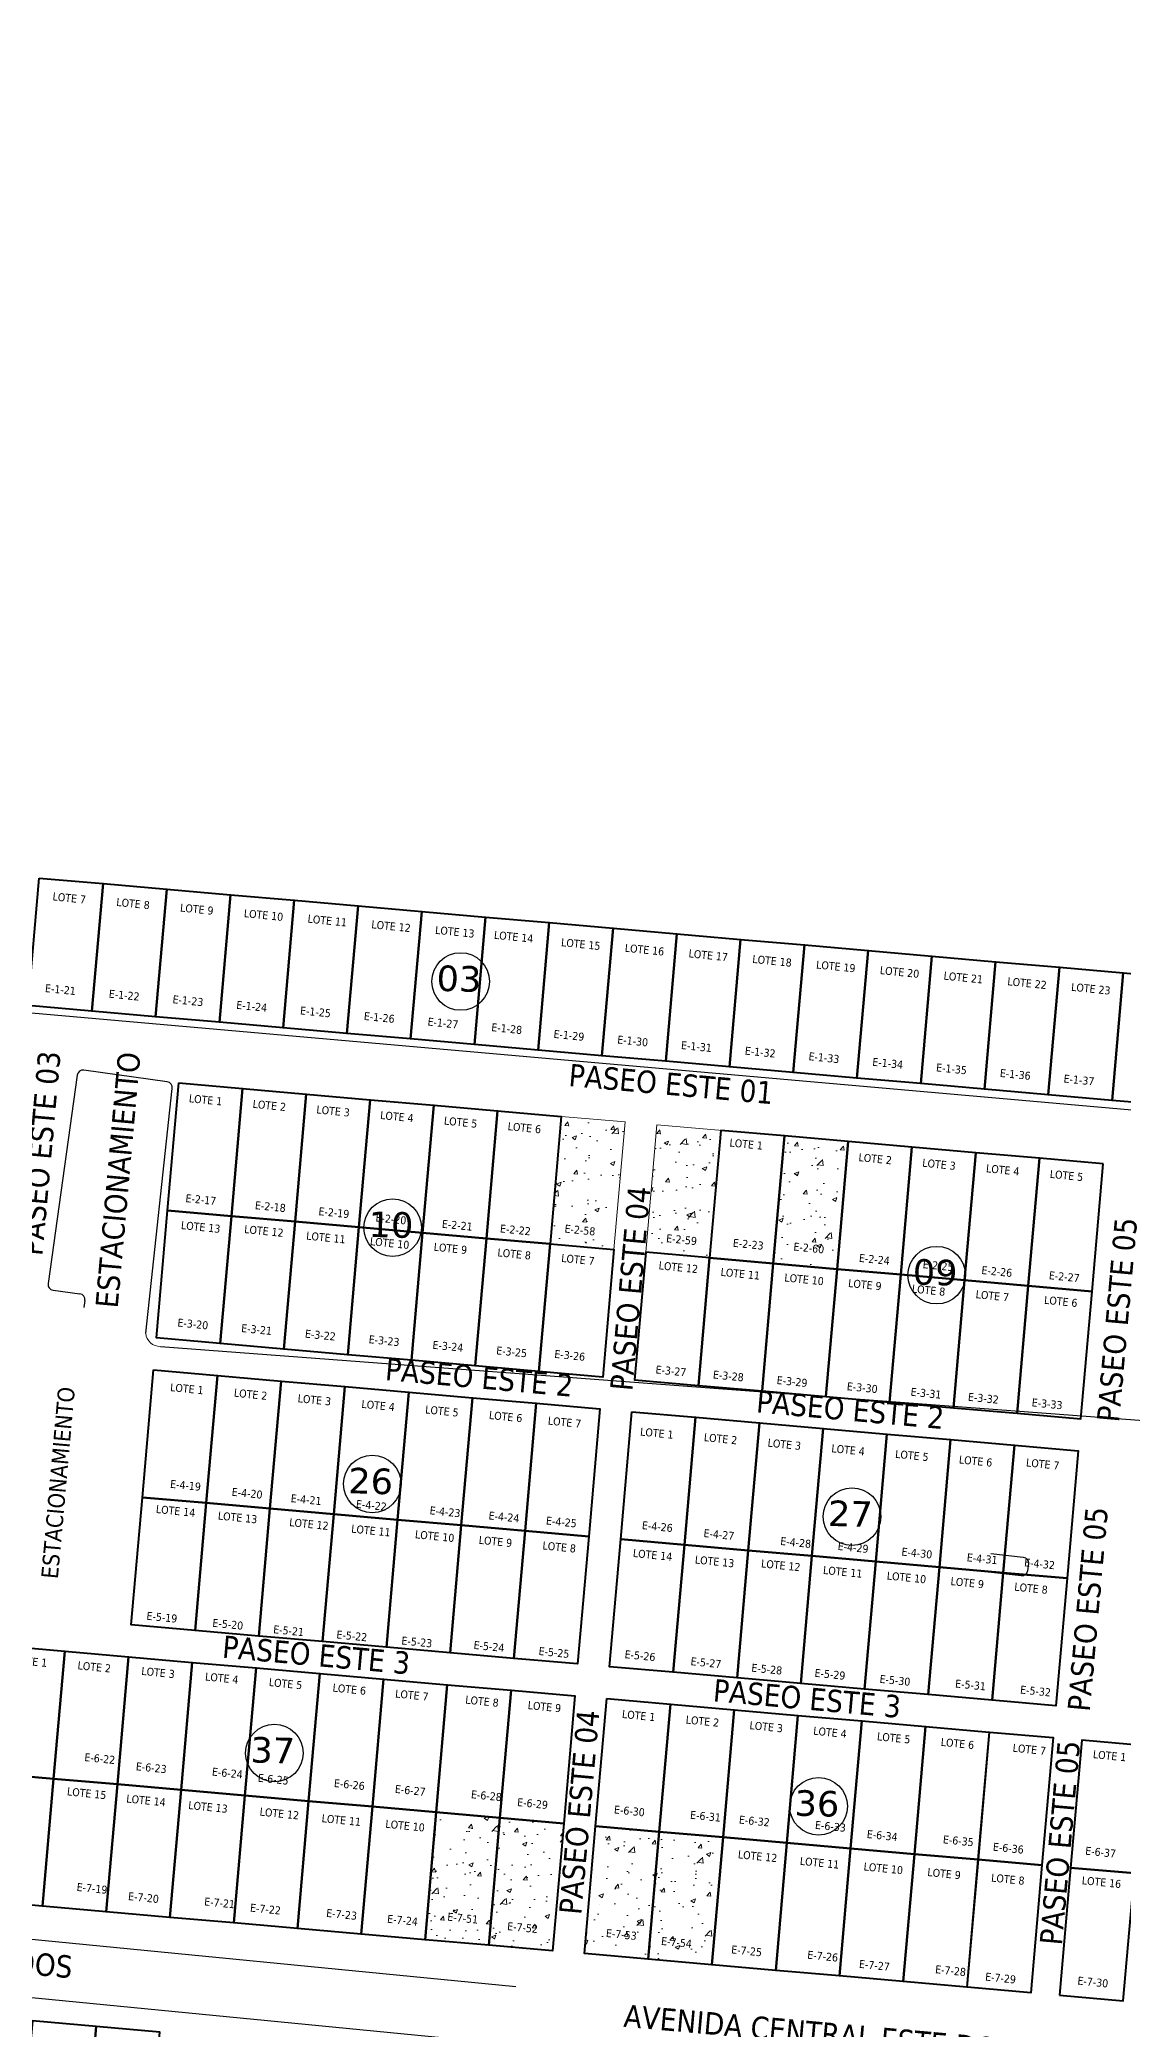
# Model space of a CAD drawing. Header units: metres. Extents: x 2 to 659295185, y -28 to 1124222152.
# Drawn here: x 660086.6 to 660255.9, y 1125660.9 to 1125971.7 of the extents above; entities that cross this region are included whole.
import ezdxf

# ---------------------------------------------------------------- set-up
doc = ezdxf.new("R2010")
doc.units = ezdxf.units.M
doc.header["$MEASUREMENT"] = 0
for name, color, linetype in [('CALLES', 1, 'CONTINUOUS'), ('CAMBIO DE USO', 100, 'CONTINUOUS'), ('MANZANA', 30, 'CONTINUOUS'), ('Numero de manzana', 6, 'CONTINUOUS'), ('Parcelas', 140, 'CONTINUOUS')]:
    doc.layers.add(name, color=color, linetype=linetype)
doc.styles.add('ROMAN', font='verdana.ttf')
doc.styles.get("Standard").update_dxf_attribs({"font": 'tahoma.ttf'})
pattern_1 = [(50, (0, 0), (7.172601826, -0.62752135), [0.75, -8.25]), (355, (0, 0), (-1.387513336, 7.521921337), [0.6, -6.6]), (100.45144446, (0.598, -0.052), (5.785088467, 6.89439991), [0.63740192, -7.01142112]), (46.1842, (0, 2), (10.672413307, -1.65519281), [1.125, -12.375]), (96.6356355, (0.889, 1.862), (9.34661946, 9.74118601), [0.95610342, -10.5171376]), (351.184164, (0, 2), (9.34661945, 9.741186), [0.9, -9.90000001]), (21, (1, 1.5), (5.96907052, -4.026188907), [0.75, -8.25]), (326, (1, 1.5), (2.43315332, 7.25150045), [0.6, -6.6]), (71.45144474, (1.4974, 1.1645), (8.402223767, 3.225311528), [0.6374019, -7.01142112]), (37.5, (0, 0), (0.121598553, 3.3289385383), [0, -6.52, 0, -6.7, 0, -6.625]), (7.5, (0, 0), (2.630695374, 3.944117119), [0, -3.82, 0, -6.37, 0, -2.525]), (327.5, (-2.23, 0), (5.3382243617, -0.2255487173), [0, -2.5, 0, -7.8, 0, -10.35]), (317.5, (-3.23, 0), (5.831861693, 1.001049823), [0, -3.25, 0, -5.18, 0, -7.35])]

msp = doc.modelspace()

# ---------------------------------------------------------------- hatches: boundary and pattern name
at = {"layer": 'CAMBIO DE USO', "lineweight": 0, "transparency": 33554666}
h = msp.add_hatch(dxfattribs=at)
h.set_pattern_fill('AR-CONC', color=256)
h.set_pattern_definition(pattern_1)
h.paths.add_polyline_path([(660178.0151, 1125802.6105), (660168.0531, 1125803.482), (660166.31, 1125783.5581), (660176.272, 1125782.6866)])
h = msp.add_hatch(dxfattribs=at)
h.set_pattern_fill('AR-CONC', color=256)
h.set_pattern_definition(pattern_1)
h.paths.add_polyline_path([(660192.958, 1125801.3031), (660182.9961, 1125802.1747), (660181.2529, 1125782.2508), (660191.2149, 1125781.3792)])
h.paths.add_polyline_path([(660212.8819, 1125799.56), (660202.92, 1125800.4316), (660201.1768, 1125780.5077), (660211.1388, 1125779.6361)])
h.paths.add_polyline_path([(660180.0392, 1125759.5018), (660183.1902, 1125794.6724), (660177.7434, 1125795.1603), (660174.5924, 1125759.9898)], flags=9)
h = msp.add_hatch(dxfattribs=at)
h.set_pattern_fill('AR-CONC', color=256)
h.set_pattern_definition(pattern_1)
h.paths.add_polyline_path([(660158.466, 1125693.9006), (660148.5041, 1125694.7722), (660146.7609, 1125674.8483), (660156.7229, 1125673.9767)])
h.paths.add_polyline_path([(660168.428, 1125693.0291), (660158.466, 1125693.9006), (660156.7229, 1125673.9767), (660166.6848, 1125673.1052)])
h.paths.add_polyline_path([(660149.8645, 1125677.5575), (660153.6226, 1125677.1772), (660153.8113, 1125679.0427), (660150.0533, 1125679.423)], flags=24)
h.paths.add_polyline_path([(660159.2057, 1125676.0844), (660162.9638, 1125675.7042), (660163.1526, 1125677.5697), (660159.3945, 1125677.9499)], flags=24)
h = msp.add_hatch(dxfattribs=at)
h.set_pattern_fill('AR-CONC', color=256)
h.set_pattern_definition(pattern_1)
h.paths.add_polyline_path([(660183.3709, 1125691.7217), (660173.4089, 1125692.5933), (660171.6658, 1125672.6694), (660181.6278, 1125671.7978)])
h.paths.add_polyline_path([(660193.3328, 1125690.8502), (660183.3709, 1125691.7217), (660181.6278, 1125671.7978), (660191.5897, 1125670.9263)])

# ---------------------------------------------------------------- linework, layer by layer
at = {"layer": 'CAMBIO DE USO', "lineweight": 0}
for p, q in [((660178.0151, 1125802.6105), (660168.0531, 1125803.482)), ((660176.272, 1125782.6866), (660178.0151, 1125802.6105)), ((660181.2529, 1125782.2508), (660182.9961, 1125802.1747)), ((660182.9961, 1125802.1747), (660202.92, 1125800.4316)), ((660191.2149, 1125781.3792), (660192.958, 1125801.3031))]:
    msp.add_line(p, q, dxfattribs=at)
at = {"layer": 'CAMBIO DE USO', "lineweight": 40}
for points in [[(660212.8819, 1125799.56), (660202.92, 1125800.4316), (660201.1768, 1125780.5077), (660211.1388, 1125779.6361), (660212.8819, 1125799.56)], [(660148.5041, 1125694.7722), (660158.466, 1125693.9006), (660156.7229, 1125673.9767), (660146.7609, 1125674.8483), (660148.5041, 1125694.7722)], [(660158.466, 1125693.9006), (660168.428, 1125693.0291), (660166.6848, 1125673.1052), (660156.7229, 1125673.9767), (660158.466, 1125693.9006)], [(660173.4089, 1125692.5933), (660183.3709, 1125691.7217), (660181.6278, 1125671.7978), (660171.6658, 1125672.6694), (660173.4089, 1125692.5933)], [(660183.3709, 1125691.7217), (660193.3328, 1125690.8502), (660191.5897, 1125670.9263), (660181.6278, 1125671.7978), (660183.3709, 1125691.7217)]]:
    msp.add_lwpolyline(points, dxfattribs=at)
at = {"layer": 'MANZANA', "lineweight": -2}
for p, q in [((660553.9148, 1125778.2769), (659864.7446, 1125839.0746)), ((660105.4165, 1125767.5447), (660342.282, 1125749.6712)), ((660013.2286, 1125681.9799), (660160.9743, 1125667.522)), ((660012.3423, 1125672.9784), (660160.088, 1125658.5205))]:
    msp.add_line(p, q, dxfattribs=at)
at = {"layer": 'MANZANA'}
for p, q in [((660092.4255, 1125809.9414), (660087.8717, 1125777.3707)), ((660106.4817, 1125808.8974), (660093.4555, 1125810.7187)), ((660103.1276, 1125769.5905), (660107.259, 1125807.8675)), ((660088.649, 1125776.3408), (660092.833, 1125775.7558)), ((660093.6103, 1125774.7259), (660093.4553, 1125773.6172))]:
    msp.add_line(p, q, dxfattribs=at)
msp.add_lwpolyline([(660235.1413, 1125735.2154), (660240.2436, 1125734.6189, -0.41421356), (660241.0439, 1125733.6068), (660240.9139, 1125732.4949, -0.41421356), (660239.9018, 1125731.6946), (660234.7994, 1125732.2911)], format="xyb", dxfattribs=at)
for centre, start, end in [((660093.3291, 1125809.8151), 82.040898, 172.040898), ((660106.3554, 1125807.9939), 352.040898, 82.040898), ((660088.7753, 1125777.2444), 172.040898, 262.040898), ((660092.7067, 1125774.8522), 352.040898, 82.040898)]:
    msp.add_arc(centre, 0.9124, start, end, dxfattribs=at)
at = {"layer": 'MANZANA', "lineweight": 0}
msp.add_arc((660105.3677, 1125769.7934), 2.2492, 185.175853, 271.2429, dxfattribs=at)
at = {"layer": 'Numero de manzana', "lineweight": -2}
for centre in [(660152.3166, 1125824.5594), (660141.6982, 1125786.1153), (660226.7161, 1125778.6772), (660138.5183, 1125746.0668), (660213.4711, 1125740.9556), (660123.2242, 1125704.0056), (660208.2482, 1125695.6931)]:
    msp.add_circle(centre, 4.5001, dxfattribs=at)
at = {"layer": 'Parcelas', "lineweight": 40}
for points in [[(660086.4894, 1125840.7325), (660096.4514, 1125839.861), (660094.7082, 1125819.9371), (660084.7463, 1125820.8086), (660086.4894, 1125840.7325)], [(660096.4514, 1125839.861), (660106.4133, 1125838.9894), (660104.6702, 1125819.0655), (660094.7082, 1125819.9371), (660096.4514, 1125839.861)], [(660106.4133, 1125838.9894), (660116.3753, 1125838.1179), (660114.6321, 1125818.194), (660104.6702, 1125819.0655), (660106.4133, 1125838.9894)], [(660116.3753, 1125838.1179), (660126.3372, 1125837.2463), (660124.5941, 1125817.3224), (660114.6321, 1125818.194), (660116.3753, 1125838.1179)], [(660126.3372, 1125837.2463), (660136.2992, 1125836.3747), (660134.556, 1125816.4508), (660124.5941, 1125817.3224), (660126.3372, 1125837.2463)], [(660136.2992, 1125836.3747), (660146.2611, 1125835.5032), (660144.518, 1125815.5793), (660134.556, 1125816.4508), (660136.2992, 1125836.3747)], [(660146.2611, 1125835.5032), (660156.223, 1125834.6316), (660154.4799, 1125814.7077), (660144.518, 1125815.5793), (660146.2611, 1125835.5032)], [(660156.223, 1125834.6316), (660166.185, 1125833.7601), (660164.4419, 1125813.8362), (660154.4799, 1125814.7077), (660156.223, 1125834.6316)], [(660166.185, 1125833.7601), (660176.1469, 1125832.8885), (660174.4038, 1125812.9646), (660164.4419, 1125813.8362), (660166.185, 1125833.7601)], [(660176.1469, 1125832.8885), (660186.1089, 1125832.017), (660184.3658, 1125812.0931), (660174.4038, 1125812.9646), (660176.1469, 1125832.8885)], [(660186.1089, 1125832.017), (660196.0708, 1125831.1454), (660194.3277, 1125811.2215), (660184.3658, 1125812.0931), (660186.1089, 1125832.017)], [(660196.0708, 1125831.1454), (660206.0328, 1125830.2738), (660204.2897, 1125810.3499), (660194.3277, 1125811.2215), (660196.0708, 1125831.1454)], [(660206.0328, 1125830.2738), (660215.9947, 1125829.4023), (660214.2516, 1125809.4784), (660204.2897, 1125810.3499), (660206.0328, 1125830.2738)], [(660215.9947, 1125829.4023), (660225.9567, 1125828.5307), (660224.2136, 1125808.6068), (660214.2516, 1125809.4784), (660215.9947, 1125829.4023)], [(660225.9567, 1125828.5307), (660235.9186, 1125827.6592), (660234.1755, 1125807.7353), (660224.2136, 1125808.6068), (660225.9567, 1125828.5307)], [(660235.9186, 1125827.6592), (660245.8806, 1125826.7876), (660244.1375, 1125806.8637), (660234.1755, 1125807.7353), (660235.9186, 1125827.6592)], [(660245.8806, 1125826.7876), (660255.8425, 1125825.9161), (660254.0994, 1125805.9922), (660244.1375, 1125806.8637), (660245.8806, 1125826.7876)], [(660255.8425, 1125825.9161), (660265.8045, 1125825.0445), (660264.0613, 1125805.1206), (660254.0994, 1125805.9922), (660255.8425, 1125825.9161)], [(660108.2815, 1125808.7114), (660118.2434, 1125807.8398), (660116.5003, 1125787.9159), (660106.5383, 1125788.7875), (660108.2815, 1125808.7114)], [(660118.2434, 1125807.8398), (660128.2053, 1125806.9683), (660126.4622, 1125787.0444), (660116.5003, 1125787.9159), (660118.2434, 1125807.8398)], [(660128.2053, 1125806.9683), (660138.1673, 1125806.0967), (660136.4242, 1125786.1728), (660126.4622, 1125787.0444), (660128.2053, 1125806.9683)], [(660138.1673, 1125806.0967), (660148.1292, 1125805.2251), (660146.3861, 1125785.3013), (660136.4242, 1125786.1728), (660138.1673, 1125806.0967)], [(660148.1292, 1125805.2251), (660158.0912, 1125804.3536), (660156.3481, 1125784.4297), (660146.3861, 1125785.3013), (660148.1292, 1125805.2251)], [(660158.0912, 1125804.3536), (660168.0531, 1125803.482), (660166.31, 1125783.5581), (660156.3481, 1125784.4297), (660158.0912, 1125804.3536)], [(660202.92, 1125800.4316), (660192.958, 1125801.3031), (660191.2149, 1125781.3792), (660201.1768, 1125780.5077), (660202.92, 1125800.4316)], [(660222.8438, 1125798.6885), (660212.8819, 1125799.56), (660211.1388, 1125779.6361), (660221.1007, 1125778.7646), (660222.8438, 1125798.6885)], [(660232.8058, 1125797.8169), (660222.8438, 1125798.6885), (660221.1007, 1125778.7646), (660231.0627, 1125777.893), (660232.8058, 1125797.8169)], [(660242.7677, 1125796.9454), (660232.8058, 1125797.8169), (660231.0627, 1125777.893), (660241.0246, 1125777.0215), (660242.7677, 1125796.9454)], [(660252.7297, 1125796.0738), (660242.7677, 1125796.9454), (660241.0246, 1125777.0215), (660250.9866, 1125776.1499), (660252.7297, 1125796.0738)], [(660106.5383, 1125788.7875), (660116.5003, 1125787.9159), (660114.7572, 1125767.992), (660104.7952, 1125768.8636), (660106.5383, 1125788.7875)], [(660116.5003, 1125787.9159), (660126.4622, 1125787.0444), (660124.7191, 1125767.1205), (660114.7572, 1125767.992), (660116.5003, 1125787.9159)], [(660126.4622, 1125787.0444), (660136.4242, 1125786.1728), (660134.6811, 1125766.2489), (660124.7191, 1125767.1205), (660126.4622, 1125787.0444)], [(660136.4242, 1125786.1728), (660146.3861, 1125785.3013), (660144.643, 1125765.3774), (660134.6811, 1125766.2489), (660136.4242, 1125786.1728)], [(660146.3861, 1125785.3013), (660156.3481, 1125784.4297), (660154.605, 1125764.5058), (660144.643, 1125765.3774), (660146.3861, 1125785.3013)], [(660156.3481, 1125784.4297), (660166.31, 1125783.5581), (660164.5669, 1125763.6342), (660154.605, 1125764.5058), (660156.3481, 1125784.4297)], [(660166.31, 1125783.5581), (660176.272, 1125782.6866), (660174.5289, 1125762.7627), (660164.5669, 1125763.6342), (660166.31, 1125783.5581)], [(660191.2149, 1125781.3792), (660181.2529, 1125782.2508), (660179.5098, 1125762.3269), (660189.4718, 1125761.4554), (660191.2149, 1125781.3792)], [(660201.1768, 1125780.5077), (660191.2149, 1125781.3792), (660189.4718, 1125761.4554), (660199.4337, 1125760.5838), (660201.1768, 1125780.5077)], [(660211.1388, 1125779.6361), (660201.1768, 1125780.5077), (660199.4337, 1125760.5838), (660209.3957, 1125759.7122), (660211.1388, 1125779.6361)], [(660221.1007, 1125778.7646), (660211.1388, 1125779.6361), (660209.3957, 1125759.7122), (660219.3576, 1125758.8407), (660221.1007, 1125778.7646)], [(660231.0627, 1125777.893), (660221.1007, 1125778.7646), (660219.3576, 1125758.8407), (660229.3196, 1125757.9691), (660231.0627, 1125777.893)], [(660241.0246, 1125777.0215), (660231.0627, 1125777.893), (660229.3196, 1125757.9691), (660239.2815, 1125757.0976), (660241.0246, 1125777.0215)], [(660250.9866, 1125776.1499), (660241.0246, 1125777.0215), (660239.2815, 1125757.0976), (660249.2435, 1125756.226), (660250.9866, 1125776.1499)], [(660104.3594, 1125763.8826), (660114.3214, 1125763.0111), (660112.5783, 1125743.0872), (660102.6163, 1125743.9587), (660104.3594, 1125763.8826)], [(660114.3214, 1125763.0111), (660124.2833, 1125762.1395), (660122.5402, 1125742.2156), (660112.5783, 1125743.0872), (660114.3214, 1125763.0111)], [(660124.2833, 1125762.1395), (660134.2453, 1125761.2679), (660132.5022, 1125741.3441), (660122.5402, 1125742.2156), (660124.2833, 1125762.1395)], [(660134.2453, 1125761.2679), (660144.2072, 1125760.3964), (660142.4641, 1125740.4725), (660132.5022, 1125741.3441), (660134.2453, 1125761.2679)], [(660144.2072, 1125760.3964), (660154.1692, 1125759.5248), (660152.4261, 1125739.6009), (660142.4641, 1125740.4725), (660144.2072, 1125760.3964)], [(660154.1692, 1125759.5248), (660164.1311, 1125758.6533), (660162.388, 1125738.7294), (660152.4261, 1125739.6009), (660154.1692, 1125759.5248)], [(660164.1311, 1125758.6533), (660174.0931, 1125757.7817), (660172.35, 1125737.8578), (660162.388, 1125738.7294), (660164.1311, 1125758.6533)], [(660179.074, 1125757.3459), (660189.036, 1125756.4744), (660187.2929, 1125736.5505), (660177.3309, 1125737.422), (660179.074, 1125757.3459)], [(660189.036, 1125756.4744), (660198.9979, 1125755.6028), (660197.2548, 1125735.6789), (660187.2929, 1125736.5505), (660189.036, 1125756.4744)], [(660198.9979, 1125755.6028), (660208.9599, 1125754.7313), (660207.2168, 1125734.8074), (660197.2548, 1125735.6789), (660198.9979, 1125755.6028)], [(660208.9599, 1125754.7313), (660218.9218, 1125753.8597), (660217.1787, 1125733.9358), (660207.2168, 1125734.8074), (660208.9599, 1125754.7313)], [(660218.9218, 1125753.8597), (660228.8838, 1125752.9882), (660227.1407, 1125733.0643), (660217.1787, 1125733.9358), (660218.9218, 1125753.8597)], [(660228.8838, 1125752.9882), (660238.8457, 1125752.1166), (660237.1026, 1125732.1927), (660227.1407, 1125733.0643), (660228.8838, 1125752.9882)], [(660238.8605, 1125752.1191), (660248.8225, 1125751.2475), (660247.0794, 1125731.3236), (660237.1174, 1125732.1952), (660238.8605, 1125752.1191)], [(660102.6163, 1125743.9587), (660112.5783, 1125743.0872), (660110.8352, 1125723.1633), (660100.8732, 1125724.0348), (660102.6163, 1125743.9587)], [(660112.5783, 1125743.0872), (660122.5402, 1125742.2156), (660120.7971, 1125722.2917), (660110.8352, 1125723.1633), (660112.5783, 1125743.0872)], [(660122.5402, 1125742.2156), (660132.5022, 1125741.3441), (660130.7591, 1125721.4202), (660120.7971, 1125722.2917), (660122.5402, 1125742.2156)], [(660132.5022, 1125741.3441), (660142.4641, 1125740.4725), (660140.721, 1125720.5486), (660130.7591, 1125721.4202), (660132.5022, 1125741.3441)], [(660142.4641, 1125740.4725), (660152.4261, 1125739.6009), (660150.683, 1125719.677), (660140.721, 1125720.5486), (660142.4641, 1125740.4725)], [(660152.4261, 1125739.6009), (660162.388, 1125738.7294), (660160.6449, 1125718.8055), (660150.683, 1125719.677), (660152.4261, 1125739.6009)], [(660162.388, 1125738.7294), (660172.35, 1125737.8578), (660170.6068, 1125717.9339), (660160.6449, 1125718.8055), (660162.388, 1125738.7294)], [(660177.3309, 1125737.422), (660187.2929, 1125736.5505), (660185.5498, 1125716.6266), (660175.5878, 1125717.4981), (660177.3309, 1125737.422)], [(660187.2929, 1125736.5505), (660197.2548, 1125735.6789), (660195.5117, 1125715.755), (660185.5498, 1125716.6266), (660187.2929, 1125736.5505)], [(660197.2548, 1125735.6789), (660207.2168, 1125734.8074), (660205.4737, 1125714.8835), (660195.5117, 1125715.755), (660197.2548, 1125735.6789)], [(660207.2168, 1125734.8074), (660217.1787, 1125733.9358), (660215.4356, 1125714.0119), (660205.4737, 1125714.8835), (660207.2168, 1125734.8074)], [(660217.1787, 1125733.9358), (660227.1407, 1125733.0643), (660225.3976, 1125713.1404), (660215.4356, 1125714.0119), (660217.1787, 1125733.9358)], [(660227.1407, 1125733.0643), (660237.1026, 1125732.1927), (660235.3595, 1125712.2688), (660225.3976, 1125713.1404), (660227.1407, 1125733.0643)], [(660237.1174, 1125732.1952), (660247.0794, 1125731.3236), (660245.3363, 1125711.3997), (660235.3743, 1125712.2713), (660237.1174, 1125732.1952)], [(660080.5135, 1125720.797), (660090.4755, 1125719.9254), (660088.7324, 1125700.0015), (660078.7704, 1125700.8731), (660080.5135, 1125720.797)], [(660090.4755, 1125719.9254), (660100.4374, 1125719.0539), (660098.6943, 1125699.13), (660088.7324, 1125700.0015), (660090.4755, 1125719.9254)], [(660100.4374, 1125719.0539), (660110.3994, 1125718.1823), (660108.6563, 1125698.2584), (660098.6943, 1125699.13), (660100.4374, 1125719.0539)], [(660110.3994, 1125718.1823), (660120.3613, 1125717.3107), (660118.6182, 1125697.3868), (660108.6563, 1125698.2584), (660110.3994, 1125718.1823)], [(660120.3613, 1125717.3107), (660130.3233, 1125716.4392), (660128.5802, 1125696.5153), (660118.6182, 1125697.3868), (660120.3613, 1125717.3107)], [(660130.3233, 1125716.4392), (660140.2852, 1125715.5676), (660138.5421, 1125695.6437), (660128.5802, 1125696.5153), (660130.3233, 1125716.4392)], [(660140.2852, 1125715.5676), (660150.2472, 1125714.6961), (660148.5041, 1125694.7722), (660138.5421, 1125695.6437), (660140.2852, 1125715.5676)], [(660150.2472, 1125714.6961), (660160.2091, 1125713.8245), (660158.466, 1125693.9006), (660148.5041, 1125694.7722), (660150.2472, 1125714.6961)], [(660160.2091, 1125713.8245), (660170.1711, 1125712.953), (660168.428, 1125693.0291), (660158.466, 1125693.9006), (660160.2091, 1125713.8245)], [(660175.152, 1125712.5172), (660185.114, 1125711.6456), (660183.3709, 1125691.7217), (660173.4089, 1125692.5933), (660175.152, 1125712.5172)], [(660185.114, 1125711.6456), (660195.0759, 1125710.7741), (660193.3328, 1125690.8502), (660183.3709, 1125691.7217), (660185.114, 1125711.6456)], [(660195.0759, 1125710.7741), (660205.0379, 1125709.9025), (660203.2948, 1125689.9786), (660193.3328, 1125690.8502), (660195.0759, 1125710.7741)], [(660205.0379, 1125709.9025), (660214.9998, 1125709.0309), (660213.2567, 1125689.1071), (660203.2948, 1125689.9786), (660205.0379, 1125709.9025)], [(660214.9998, 1125709.0309), (660224.9618, 1125708.1594), (660223.2187, 1125688.2355), (660213.2567, 1125689.1071), (660214.9998, 1125709.0309)], [(660224.9618, 1125708.1594), (660234.9237, 1125707.2878), (660233.1806, 1125687.3639), (660223.2187, 1125688.2355), (660224.9618, 1125708.1594)], [(660234.9385, 1125707.2903), (660244.9005, 1125706.4187), (660243.1574, 1125686.4949), (660233.1954, 1125687.3664), (660234.9385, 1125707.2903)], [(660247.6402, 1125686.1027), (660257.6022, 1125685.2311), (660259.3453, 1125705.155), (660249.3834, 1125706.0265), (660247.6402, 1125686.1027)], [(660078.7704, 1125700.8731), (660088.7324, 1125700.0015), (660086.9893, 1125680.0776), (660077.0273, 1125680.9492), (660078.7704, 1125700.8731)], [(660088.7324, 1125700.0015), (660098.6943, 1125699.13), (660096.9512, 1125679.2061), (660086.9893, 1125680.0776), (660088.7324, 1125700.0015)], [(660098.6943, 1125699.13), (660108.6563, 1125698.2584), (660106.9132, 1125678.3345), (660096.9512, 1125679.2061), (660098.6943, 1125699.13)], [(660108.6563, 1125698.2584), (660118.6182, 1125697.3868), (660116.8751, 1125677.463), (660106.9132, 1125678.3345), (660108.6563, 1125698.2584)], [(660118.6182, 1125697.3868), (660128.5802, 1125696.5153), (660126.837, 1125676.5914), (660116.8751, 1125677.463), (660118.6182, 1125697.3868)], [(660128.5802, 1125696.5153), (660138.5421, 1125695.6437), (660136.799, 1125675.7198), (660126.837, 1125676.5914), (660128.5802, 1125696.5153)], [(660138.5421, 1125695.6437), (660148.5041, 1125694.7722), (660146.7609, 1125674.8483), (660136.799, 1125675.7198), (660138.5421, 1125695.6437)], [(660193.3328, 1125690.8502), (660203.2948, 1125689.9786), (660201.5517, 1125670.0547), (660191.5897, 1125670.9263), (660193.3328, 1125690.8502)], [(660203.2948, 1125689.9786), (660213.2567, 1125689.1071), (660211.5136, 1125669.1832), (660201.5517, 1125670.0547), (660203.2948, 1125689.9786)], [(660213.2567, 1125689.1071), (660223.2187, 1125688.2355), (660221.4755, 1125668.3116), (660211.5136, 1125669.1832), (660213.2567, 1125689.1071)], [(660223.2187, 1125688.2355), (660233.1806, 1125687.3639), (660231.4375, 1125667.44), (660221.4755, 1125668.3116), (660223.2187, 1125688.2355)], [(660233.1954, 1125687.3664), (660243.1574, 1125686.4949), (660241.4142, 1125666.571), (660231.4523, 1125667.4425), (660233.1954, 1125687.3664)], [(660245.8971, 1125666.1788), (660255.8591, 1125665.3072), (660257.6022, 1125685.2311), (660247.6402, 1125686.1027), (660245.8971, 1125666.1788)], [(660083.678, 1125642.2297), (660093.6399, 1125641.3581), (660095.3831, 1125661.282), (660085.4211, 1125662.1536), (660083.678, 1125642.2297)], [(660093.6399, 1125641.3581), (660103.6019, 1125640.4866), (660105.345, 1125660.4105), (660095.3831, 1125661.282), (660093.6399, 1125641.3581)]]:
    msp.add_lwpolyline(points, dxfattribs=at)

# ---------------------------------------------------------------- texts
at = {"layer": 'CALLES', "color": 0}
for s, rotation, p in [('PASEO ESTE 03', 84.880446, (660086.9784, 1125781.6177)), ('PASEO ESTE 01', 354.880446, (660169.0994, 1125808.2458)), ('PASEO ESTE 04', 84.880446, (660179.1401, 1125760.4974)), ('        PASEO ESTE 05', 84.880446, (660254.2586, 1125745.1478)), ('PASEO ESTE 2', 354.880446, (660140.434, 1125762.2982)), ('PASEO ESTE 2', 354.880446, (660198.4118, 1125757.2479)), ('        PASEO ESTE 05', 84.880446, (660249.6842, 1125699.9399)), ('PASEO ESTE 3', 354.880446, (660114.9724, 1125718.9204)), ('PASEO ESTE 3', 354.880446, (660191.6613, 1125712.1134)), ('PASEO ESTE 04', 84.880446, (660171.1659, 1125678.6642)), ('PASEO ESTE 05', 84.880446, (660246.2645, 1125673.8941)), ('AVENIDA CENTRAL ESTE DOS', 354.880446, (660030.7451, 1125674.2673)), ('AVENIDA CENTRAL ESTE DOS', 354.880446, (660177.6958, 1125661.2565))]:
    msp.add_text(s, height=3.5, rotation=rotation, dxfattribs=at).set_placement(p)
at = {"layer": 'CALLES'}
for height, p in [(3.5, (660098.7364, 1125773.4358)), (2.625, (660089.3871, 1125731.1492))]:
    msp.add_text('ESTACIONAMIENTO', height=height, rotation=84.880446, dxfattribs=at).set_placement(p)
at = {"layer": 'Numero de manzana', "lineweight": -2, "style": 'ROMAN'}
for s, p in [('03', (660148.5279, 1125823.1074)), ('10', (660137.9096, 1125784.6633)), ('09', (660222.9275, 1125777.2252)), ('26', (660134.7297, 1125744.6149)), ('27', (660209.6825, 1125739.5036)), ('37', (660119.4356, 1125702.5537)), ('36', (660204.4596, 1125694.2412))]:
    msp.add_text(s, height=4, rotation=358.491535, dxfattribs=at).set_placement(p)
at = {"layer": 'Parcelas', "lineweight": -2}
for s, p in [('LOTE 7', (660088.5238, 1125837.2484)), ('LOTE 8', (660098.4857, 1125836.3768)), ('LOTE 9', (660108.4477, 1125835.5053)), ('LOTE 10', (660118.4096, 1125834.6337)), ('LOTE 11', (660128.3716, 1125833.7622)), ('LOTE 12', (660138.3335, 1125832.8906)), ('LOTE 13', (660148.2955, 1125832.019)), ('LOTE 14', (660157.4902, 1125831.2423)), ('LOTE 15', (660167.974, 1125830.0906)), ('LOTE 16', (660177.936, 1125829.2191)), ('LOTE 17', (660187.8979, 1125828.3475)), ('LOTE 18', (660197.8599, 1125827.476)), ('LOTE 19', (660207.8218, 1125826.6044)), ('LOTE 20', (660217.7838, 1125825.7329)), ('LOTE 21', (660227.7457, 1125824.8613)), ('LOTE 22', (660237.7077, 1125823.9897)), ('E-1-21', (660087.3475, 1125822.9199)), ('E-1-22', (660097.3095, 1125822.0483)), ('E-1-23', (660107.2714, 1125821.1768)), ('LOTE 23', (660247.6696, 1125823.1182)), ('E-1-24', (660117.2333, 1125820.3052)), ('E-1-25', (660127.1953, 1125819.4337)), ('E-1-26', (660137.1572, 1125818.5621)), ('E-1-27', (660147.1192, 1125817.6905)), ('E-1-28', (660157.0811, 1125816.819)), ('E-1-29', (660166.7977, 1125815.7621)), ('E-1-30', (660176.7597, 1125814.8906)), ('E-1-31', (660186.7216, 1125814.019)), ('E-1-32', (660196.6836, 1125813.1475)), ('E-1-33', (660206.6455, 1125812.2759)), ('E-1-34', (660216.6075, 1125811.4044)), ('E-1-35', (660226.5694, 1125810.5328)), ('E-1-36', (660236.5314, 1125809.6612)), ('E-1-37', (660246.4933, 1125808.7897)), ('LOTE 1', (660109.8218, 1125805.7085)), ('LOTE 2', (660119.7837, 1125804.837)), ('LOTE 3', (660129.7456, 1125803.9654)), ('LOTE 4', (660139.7076, 1125803.0939)), ('LOTE 5', (660149.6695, 1125802.2223)), ('LOTE 6', (660159.6315, 1125801.3508)), ('LOTE 1', (660194.2896, 1125798.7943)), ('LOTE 2', (660214.4494, 1125796.5093)), ('LOTE 3', (660224.4114, 1125795.6377)), ('LOTE 4', (660234.3733, 1125794.7661)), ('LOTE 5', (660244.3353, 1125793.8946)), ('E-2-17', (660109.2877, 1125790.1048)), ('E-2-18', (660120.1422, 1125789.0062)), ('E-2-19', (660130.0725, 1125788.0655)), ('E-2-20', (660138.9896, 1125787.0695)), ('LOTE 13', (660108.5815, 1125785.8921)), ('LOTE 12', (660118.4689, 1125785.2684)), ('LOTE 11', (660128.1505, 1125784.2471)), ('E-2-21', (660149.3488, 1125786.0912)), ('E-2-22', (660158.4338, 1125785.3683)), ('E-2-58', (660168.5226, 1125785.3465)), ('E-2-59', (660184.3935, 1125783.8463)), ('LOTE 10', (660138.1124, 1125783.3755)), ('LOTE 9', (660148.0744, 1125782.504)), ('LOTE 8', (660158.0363, 1125781.6324)), ('LOTE 7', (660167.9982, 1125780.7608)), ('E-2-23', (660194.8107, 1125783.126)), ('E-2-60', (660204.282, 1125782.5469)), ('E-2-24', (660214.5198, 1125780.7676)), ('LOTE 12', (660183.2215, 1125779.6033)), ('LOTE 11', (660192.9031, 1125778.5819)), ('LOTE 10', (660202.8651, 1125777.7104)), ('E-2-25', (660224.4791, 1125779.7835)), ('E-2-26', (660233.6544, 1125778.868)), ('E-2-27', (660244.1934, 1125778.0587)), ('LOTE 9', (660212.827, 1125776.8388)), ('LOTE 8', (660222.789, 1125775.9673)), ('LOTE 7', (660232.7509, 1125775.0957)), ('LOTE 6', (660243.4458, 1125774.217)), ('E-3-20', (660108.0335, 1125770.6744)), ('E-3-21', (660117.9955, 1125769.8028)), ('E-3-22', (660127.9574, 1125768.9313)), ('E-3-23', (660137.9193, 1125768.0597)), ('E-3-24', (660147.8813, 1125767.1882)), ('E-3-25', (660157.8432, 1125766.3166)), ('E-3-26', (660166.9249, 1125765.7652)), ('E-3-27', (660182.7358, 1125763.3356)), ('E-3-28', (660191.7015, 1125762.5512)), ('E-3-29', (660201.6635, 1125761.6796)), ('LOTE 1', (660106.8948, 1125760.5762)), ('LOTE 2', (660116.8567, 1125759.7046)), ('LOTE 3', (660126.8187, 1125758.8331)), ('E-3-30', (660212.6216, 1125760.7209)), ('E-3-31', (660222.5835, 1125759.8494)), ('E-3-32', (660231.5493, 1125759.065)), ('LOTE 4', (660136.7806, 1125757.9615)), ('LOTE 5', (660146.7426, 1125757.0899)), ('LOTE 6', (660156.7045, 1125756.2184)), ('E-3-33', (660241.5112, 1125758.1934)), ('LOTE 7', (660165.9069, 1125755.3456)), ('LOTE 1', (660180.3231, 1125753.633)), ('LOTE 2', (660190.285, 1125752.7614)), ('LOTE 3', (660200.247, 1125751.8899)), ('LOTE 4', (660210.2089, 1125751.0183)), ('LOTE 5', (660220.1709, 1125750.1467)), ('LOTE 6', (660230.1328, 1125749.2752)), ('LOTE 7', (660240.6215, 1125748.8089)), ('E-4-19', (660106.8893, 1125745.4623)), ('E-4-20', (660116.515, 1125744.2216)), ('E-4-21', (660125.7369, 1125743.2269)), ('LOTE 14', (660104.6686, 1125741.532)), ('LOTE 13', (660114.3502, 1125740.5107)), ('E-4-22', (660135.9292, 1125742.3352)), ('E-4-23', (660147.442, 1125741.3279)), ('E-4-24', (660156.6482, 1125740.5225)), ('LOTE 12', (660125.505, 1125739.4809)), ('LOTE 11', (660135.1866, 1125738.4596)), ('LOTE 10', (660145.1485, 1125737.588)), ('E-4-25', (660165.614, 1125739.7381)), ('E-4-26', (660180.6077, 1125739.0127)), ('E-4-27', (660190.2334, 1125737.772)), ('LOTE 9', (660155.1105, 1125736.7165)), ('LOTE 8', (660165.0724, 1125735.8449)), ('LOTE 14', (660179.1985, 1125734.6595)), ('E-4-28', (660202.2327, 1125736.5344)), ('E-4-29', (660211.1985, 1125735.75)), ('E-4-30', (660221.1604, 1125734.8784)), ('E-4-31', (660231.3628, 1125733.9858)), ('LOTE 13', (660188.8801, 1125733.6381)), ('LOTE 12', (660199.2234, 1125733.0314)), ('LOTE 11', (660208.905, 1125732.0101)), ('LOTE 10', (660218.8669, 1125731.1385)), ('E-4-32', (660240.3286, 1125733.2014)), ('LOTE 9', (660228.8289, 1125730.267)), ('LOTE 8', (660238.7908, 1125729.3954)), ('E-5-19', (660103.1948, 1125724.8531)), ('E-5-20', (660113.4977, 1125723.753)), ('E-5-21', (660122.9987, 1125722.7444)), ('E-5-22', (660132.8727, 1125721.9397)), ('E-5-23', (660143.0303, 1125720.9918)), ('E-5-24', (660154.3083, 1125720.2907)), ('E-5-25', (660164.4659, 1125719.3429)), ('E-5-26', (660177.9064, 1125718.8501)), ('LOTE 1', (660082.4682, 1125717.9801)), ('LOTE 2', (660092.4301, 1125717.1085)), ('LOTE 3', (660102.3921, 1125716.237)), ('LOTE 4', (660112.354, 1125715.3654)), ('E-5-27', (660188.2093, 1125717.75)), ('E-5-28', (660197.7103, 1125716.7414)), ('E-5-29', (660207.5843, 1125715.9367)), ('LOTE 5', (660122.316, 1125714.4939)), ('LOTE 6', (660132.2779, 1125713.6223)), ('LOTE 7', (660142.0497, 1125712.7068)), ('E-5-30', (660217.7419, 1125714.9888)), ('E-5-31', (660229.5409, 1125714.2707)), ('E-5-32', (660239.6985, 1125713.3228)), ('LOTE 8', (660153.0078, 1125711.7481)), ('LOTE 9', (660162.764, 1125710.8955)), ('LOTE 1', (660177.4908, 1125709.5057)), ('LOTE 2', (660187.4528, 1125708.6341)), ('LOTE 3', (660197.4147, 1125707.7626)), ('LOTE 4', (660207.3767, 1125706.891)), ('LOTE 5', (660217.3386, 1125706.0194)), ('E-6-22', (660093.4985, 1125702.7691)), ('LOTE 6', (660227.3006, 1125705.1479)), ('LOTE 7', (660238.5317, 1125704.2288)), ('LOTE 1', (660251.0728, 1125703.2336)), ('E-6-23', (660101.5347, 1125701.3374)), ('E-6-24', (660113.4267, 1125700.5068)), ('E-6-25', (660120.5948, 1125699.5402)), ('LOTE 15', (660090.7752, 1125697.4158)), ('E-6-26', (660132.4867, 1125698.7095)), ('E-6-27', (660142.0093, 1125697.7984)), ('E-6-28', (660153.9012, 1125696.9677)), ('LOTE 14', (660100.0461, 1125696.2982)), ('LOTE 13', (660109.7277, 1125695.2769)), ('LOTE 12', (660120.8825, 1125694.2471)), ('E-6-29', (660161.1112, 1125695.7412)), ('E-6-30', (660176.2411, 1125694.5911)), ('E-6-31', (660188.1331, 1125693.7604)), ('LOTE 11', (660130.5641, 1125693.2258)), ('LOTE 10', (660140.526, 1125692.3542)), ('E-6-32', (660195.7637, 1125693.0115)), ('E-6-33', (660207.6557, 1125692.1808)), ('E-6-34', (660215.7408, 1125690.7502)), ('LOTE 12', (660195.6013, 1125687.5775)), ('E-6-35', (660227.6328, 1125689.9196)), ('E-6-36', (660235.4494, 1125688.764)), ('E-6-37', (660249.8688, 1125688.1449)), ('LOTE 11', (660205.2828, 1125686.5562)), ('LOTE 10', (660215.2448, 1125685.6846)), ('LOTE 9', (660225.2067, 1125684.8131)), ('E-7-19', (660092.2866, 1125682.4824)), ('E-7-20', (660100.3229, 1125681.0506)), ('LOTE 8', (660235.1687, 1125683.9415)), ('LOTE 16', (660249.3358, 1125683.5265)), ('E-7-21', (660112.2149, 1125680.22)), ('E-7-22', (660119.383, 1125679.2534)), ('E-7-23', (660131.2749, 1125678.4227)), ('E-7-51', (660150.2069, 1125677.8369)), ('E-7-24', (660140.7974, 1125677.5116)), ('E-7-52', (660159.5481, 1125676.3639)), ('E-7-53', (660174.9856, 1125675.2836)), ('E-7-54', (660183.604, 1125674.0435)), ('E-7-25', (660194.5519, 1125672.7247)), ('E-7-26', (660206.4439, 1125671.894)), ('E-7-27', (660214.529, 1125670.4634)), ('E-7-28', (660226.421, 1125669.6328)), ('E-7-29', (660234.2376, 1125668.4772)), ('E-7-30', (660248.657, 1125667.8581))]:
    msp.add_text(s, height=1.25, rotation=354.222581, dxfattribs=at).set_placement(p)

doc.saveas('drawing.dxf')
